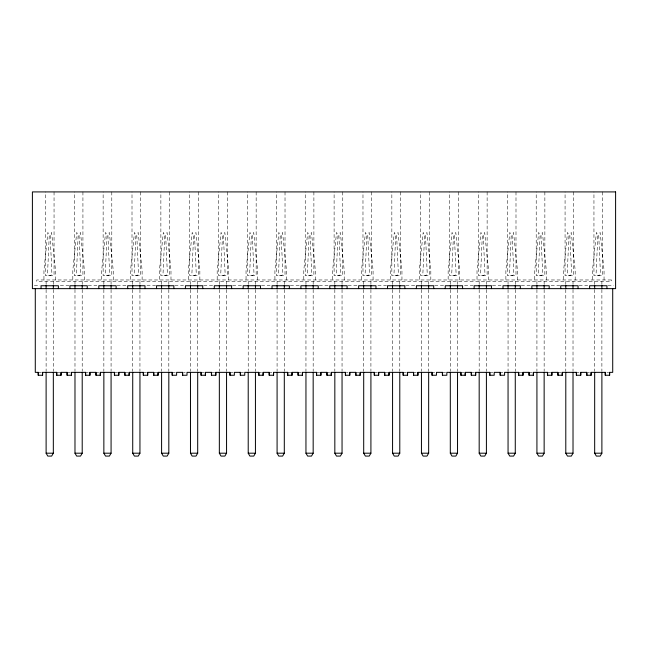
<?xml version="1.0" encoding="UTF-8"?>
<svg xmlns="http://www.w3.org/2000/svg" width="648" height="648" viewBox="0 0 648 648"><rect width="100%" height="100%" fill="white"/><g stroke="black" fill="none" stroke-linecap="round" stroke-linejoin="round"><path stroke-width="0.49" stroke-dasharray="3.24 2.43" d="M34.328 285.744L40.095 285.744M60.313 285.744L68.972 285.744M88.217 285.744L96.876 285.744M117.086 285.744L126.716 285.744M146.926 285.744L155.585 285.744M174.83 285.744L183.489 285.744M203.707 285.744L213.33 285.744M232.575 285.744L242.198 285.744M261.444 285.744L270.111 285.744M290.32 285.744L299.943 285.744M319.189 285.744L328.811 285.744M348.057 285.744L357.68 285.744M377.889 285.744L386.556 285.744M405.802 285.744L415.425 285.744M434.67 285.744L444.293 285.744M464.511 285.744L473.17 285.744M492.415 285.744L501.074 285.744M521.284 285.744L530.915 285.744M551.124 285.744L559.783 285.744M579.029 285.744L587.687 285.744M607.905 285.744L613.672 285.744M38.175 372.357L41.642 372.357M56.651 372.357L60.264 372.357M67.044 372.357L70.656 372.357M85.52 372.357L88.266 372.357M95.92 372.357L98.658 372.357M114.396 372.357L117.855 372.357M124.789 372.357L128.393 372.357M143.265 372.357L146.877 372.357M153.657 372.357L157.27 372.357M172.133 372.357L175.746 372.357M183.538 372.357L185.271 372.357M201.01 372.357L204.476 372.357M211.402 372.357L215.014 372.357M229.878 372.357L233.491 372.357M240.27 372.357L243.883 372.357M258.755 372.357L261.492 372.357M270.151 372.357L271.885 372.357M287.623 372.357L291.09 372.357M298.015 372.357L301.628 372.357M316.491 372.357L320.104 372.357M326.884 372.357L329.63 372.357M346.372 372.357L348.106 372.357M355.76 372.357L359.227 372.357M374.236 372.357L377.849 372.357M384.629 372.357L388.241 372.357M403.105 372.357L406.717 372.357M413.505 372.357L416.243 372.357M432.986 372.357L434.719 372.357M442.373 372.357L445.84 372.357M460.85 372.357L464.462 372.357M471.242 372.357L474.854 372.357M489.718 372.357L493.33 372.357M500.118 372.357L502.856 372.357M518.594 372.357L522.053 372.357M528.987 372.357L532.591 372.357M547.463 372.357L551.075 372.357M557.855 372.357L561.468 372.357M576.331 372.357L579.077 372.357M587.736 372.357L589.469 372.357M606.941 372.357L608.675 372.357M604.049 279.968L604.049 270.354L600.153 232.43L598.712 234.932L600.437 273.375A2.163 2.163 0 0 1 598.274 275.643A2.163 2.163 0 0 1 596.111 273.375L597.845 234.932L596.403 232.43L592.507 270.354L592.507 279.968M602.608 191.913L602.608 275.643L593.949 275.643L593.949 191.913M601.887 281.418L601.887 284.448M601.887 289.502L601.887 371.353M594.67 281.418L594.67 284.448M594.67 289.502L594.67 371.353M575.181 279.968L575.181 270.354L571.285 232.43L569.835 234.932L571.568 273.375A2.163 2.163 0 0 1 569.406 275.643A2.163 2.163 0 0 1 567.243 273.375L568.976 234.932L567.527 232.43L563.63 270.354L563.63 279.968M573.739 191.913L573.739 275.643L565.072 275.643L565.072 191.913M573.018 281.418L573.018 284.448M573.018 289.502L573.018 371.353M565.793 281.418L565.793 284.448M565.793 289.502L565.793 371.353M546.313 279.968L546.313 270.354L542.408 232.43L540.967 234.932L542.7 273.375A2.163 2.163 0 0 1 540.537 275.643A2.163 2.163 0 0 1 538.375 273.375L540.1 234.932L538.658 232.43L534.762 270.354L534.762 279.968M544.863 191.913L544.863 275.643L536.204 275.643L536.204 191.913M544.142 281.418L544.142 284.448M544.142 289.502L544.142 371.353M536.925 281.418L536.925 284.448M536.925 289.502L536.925 371.353M517.436 279.968L517.436 270.354L513.54 232.43L512.098 234.932L513.824 273.375A2.163 2.163 0 0 1 511.661 275.643A2.163 2.163 0 0 1 509.498 273.375L511.232 234.932L509.79 232.43L505.885 270.354L505.885 279.968M515.994 191.913L515.994 275.643L507.335 275.643L507.335 191.913M515.273 281.418L515.273 284.448M515.273 289.502L515.273 371.353M508.056 281.418L508.056 284.448M508.056 289.502L508.056 371.353M488.568 279.968L488.568 270.354L484.672 232.43L483.222 234.932L484.955 273.375A2.163 2.163 0 0 1 482.792 275.643A2.163 2.163 0 0 1 480.63 273.375L482.355 234.932L480.913 232.43L477.017 270.354L477.017 279.968M487.126 191.913L487.126 275.643L478.459 275.643L478.459 191.913M486.405 281.418L486.405 284.448M486.405 289.502L486.405 371.353M479.18 281.418L479.18 284.448M479.18 289.502L479.18 371.353M459.691 279.968L459.691 270.354L455.795 232.43L454.353 234.932L456.087 273.375A2.163 2.163 0 0 1 453.924 275.643A2.163 2.163 0 0 1 451.761 273.375L453.487 234.932L452.045 232.43L448.149 270.354L448.149 279.968M458.249 191.913L458.249 275.643L449.591 275.643L449.591 191.913M457.529 281.418L457.529 284.448M457.529 289.502L457.529 371.353M450.311 281.418L450.311 284.448M450.311 289.502L450.311 371.353M430.823 279.968L430.823 270.354L426.927 232.43L425.485 234.932L427.21 273.375A2.163 2.163 0 0 1 425.048 275.643A2.163 2.163 0 0 1 422.885 273.375L424.618 234.932L423.176 232.43L419.272 270.354L419.272 279.968M429.381 191.913L429.381 275.643L420.722 275.643L420.722 191.913M428.66 281.418L428.66 284.448M428.66 289.502L428.66 371.353M421.443 281.418L421.443 284.448M421.443 289.502L421.443 371.353M401.954 279.968L401.954 270.354L398.058 232.43L396.608 234.932L398.342 273.375A2.163 2.163 0 0 1 396.179 275.643A2.163 2.163 0 0 1 394.016 273.375L395.742 234.932L394.3 232.43L390.404 270.354L390.404 279.968M400.513 191.913L400.513 275.643L391.846 275.643L391.846 191.913M399.784 281.418L399.784 284.448M399.784 289.502L399.784 371.353M392.567 281.418L392.567 284.448M392.567 289.502L392.567 371.353M373.078 279.968L373.078 270.354L369.182 232.43L367.74 234.932L369.473 273.375A2.163 2.163 0 0 1 367.311 275.643A2.163 2.163 0 0 1 365.14 273.375L366.873 234.932L365.432 232.43L361.535 270.354L361.535 279.968M371.636 191.913L371.636 275.643L362.977 275.643L362.977 191.913M370.915 281.418L370.915 284.448M370.915 289.502L370.915 371.353M363.698 281.418L363.698 284.448M363.698 289.502L363.698 371.353M344.209 279.968L344.209 270.354L340.313 232.43L338.872 234.932L340.597 273.375A2.163 2.163 0 0 1 338.434 275.643A2.163 2.163 0 0 1 336.272 273.375L338.005 234.932L336.555 232.43L332.659 270.354L332.659 279.968M342.768 191.913L342.768 275.643L334.109 275.643L334.109 191.913M342.047 281.418L342.047 284.448M342.047 289.502L342.047 371.353M334.83 281.418L334.83 284.448M334.83 289.502L334.83 371.353M315.341 279.968L315.341 270.354L311.445 232.43L309.995 234.932L311.729 273.375A2.163 2.163 0 0 1 309.566 275.643A2.163 2.163 0 0 1 307.403 273.375L309.128 234.932L307.687 232.43L303.791 270.354L303.791 279.968M313.891 191.913L313.891 275.643L305.232 275.643L305.232 191.913M313.17 281.418L313.17 284.448M313.17 289.502L313.17 371.353M305.953 281.418L305.953 284.448M305.953 289.502L305.953 371.353M286.465 279.968L286.465 270.354L282.569 232.43L281.127 234.932L282.86 273.375A2.163 2.163 0 0 1 280.689 275.643A2.163 2.163 0 0 1 278.527 273.375L280.26 234.932L278.818 232.43L274.922 270.354L274.922 279.968M285.023 191.913L285.023 275.643L276.364 275.643L276.364 191.913M284.302 281.418L284.302 284.448M284.302 289.502L284.302 371.353M277.085 281.418L277.085 284.448M277.085 289.502L277.085 371.353M257.596 279.968L257.596 270.354L253.7 232.43L252.258 234.932L253.984 273.375A2.163 2.163 0 0 1 251.821 275.643A2.163 2.163 0 0 1 249.658 273.375L251.392 234.932L249.942 232.43L246.046 270.354L246.046 279.968M256.154 191.913L256.154 275.643L247.487 275.643L247.487 191.913M255.434 281.418L255.434 284.448M255.434 289.502L255.434 371.353M248.216 281.418L248.216 284.448M248.216 289.502L248.216 371.353M228.728 279.968L228.728 270.354L224.824 232.43L223.382 234.932L225.115 273.375A2.163 2.163 0 0 1 222.953 275.643A2.163 2.163 0 0 1 220.79 273.375L222.515 234.932L221.073 232.43L217.177 270.354L217.177 279.968M227.278 191.913L227.278 275.643L218.619 275.643L218.619 191.913M226.557 281.418L226.557 284.448M226.557 289.502L226.557 371.353M219.34 281.418L219.34 284.448M219.34 289.502L219.34 371.353M199.851 279.968L199.851 270.354L195.955 232.43L194.513 234.932L196.239 273.375A2.163 2.163 0 0 1 194.076 275.643A2.163 2.163 0 0 1 191.913 273.375L193.647 234.932L192.205 232.43L188.309 270.354L188.309 279.968M198.41 191.913L198.41 275.643L189.751 275.643L189.751 191.913M197.689 281.418L197.689 284.448M197.689 289.502L197.689 371.353M190.472 281.418L190.472 284.448M190.472 289.502L190.472 371.353M170.983 279.968L170.983 270.354L167.087 232.43L165.645 234.932L167.37 273.375A2.163 2.163 0 0 1 165.208 275.643A2.163 2.163 0 0 1 163.045 273.375L164.778 234.932L163.328 232.43L159.432 270.354L159.432 279.968M169.541 191.913L169.541 275.643L160.874 275.643L160.874 191.913M168.82 281.418L168.82 284.448M168.82 289.502L168.82 371.353M161.595 281.418L161.595 284.448M161.595 289.502L161.595 371.353M142.114 279.968L142.114 270.354L138.21 232.43L136.769 234.932L138.502 273.375A2.163 2.163 0 0 1 136.339 275.643A2.163 2.163 0 0 1 134.177 273.375L135.902 234.932L134.46 232.43L130.564 270.354L130.564 279.968M140.665 191.913L140.665 275.643L132.006 275.643L132.006 191.913M139.944 281.418L139.944 284.448M139.944 289.502L139.944 371.353M132.727 281.418L132.727 284.448M132.727 289.502L132.727 371.353M113.238 279.968L113.238 270.354L109.342 232.43L107.9 234.932L109.625 273.375A2.163 2.163 0 0 1 107.463 275.643A2.163 2.163 0 0 1 105.3 273.375L107.033 234.932L105.592 232.43L101.687 270.354L101.687 279.968M111.796 191.913L111.796 275.643L103.137 275.643L103.137 191.913M111.075 281.418L111.075 284.448M111.075 289.502L111.075 371.353M103.858 281.418L103.858 284.448M103.858 289.502L103.858 371.353M84.37 279.968L84.37 270.354L80.474 232.43L79.024 234.932L80.757 273.375A2.163 2.163 0 0 1 78.594 275.643A2.163 2.163 0 0 1 76.432 273.375L78.165 234.932L76.715 232.43L72.819 270.354L72.819 279.968M82.928 191.913L82.928 275.643L74.261 275.643L74.261 191.913M82.207 281.418L82.207 284.448M82.207 289.502L82.207 371.353M74.982 281.418L74.982 284.448M74.982 289.502L74.982 371.353M55.493 279.968L55.493 270.354L51.597 232.43L50.155 234.932L51.889 273.375A2.163 2.163 0 0 1 49.726 275.643A2.163 2.163 0 0 1 47.563 273.375L49.289 234.932L47.847 232.43L43.951 270.354L43.951 279.968M54.051 191.913L54.051 275.643L45.392 275.643L45.392 191.913M53.33 281.418L53.33 284.448M53.33 289.502L53.33 371.353M46.113 281.418L46.113 284.448M46.113 289.502L46.113 371.353M611.267 279.968L36.734 279.968L36.734 281.418L611.267 281.418L611.267 279.968"/><path stroke-width="0.97" d="M53.33 372.357L53.33 453.195L51.662 456.087L47.782 456.087L46.113 453.195L46.113 372.357M82.207 372.357L82.207 453.195L80.538 456.087L76.65 456.087L74.982 453.195L74.982 372.357M111.075 372.357L111.075 453.195L109.407 456.087L105.527 456.087L103.858 453.195L103.858 372.357M139.944 372.357L139.944 453.195L138.275 456.087L134.395 456.087L132.727 453.195L132.727 372.357M168.82 372.357L168.82 453.195L167.152 456.087L163.264 456.087L161.595 453.195L161.595 372.357M197.689 372.357L197.689 453.195L196.02 456.087L192.14 456.087L190.472 453.195L190.472 372.357M226.557 372.357L226.557 453.195L224.897 456.087L221.009 456.087L219.34 453.195L219.34 372.357M255.434 372.357L255.434 453.195L253.765 456.087L249.877 456.087L248.216 453.195L248.216 372.357M284.302 372.357L284.302 453.195L282.633 456.087L278.753 456.087L277.085 453.195L277.085 372.357M313.17 372.357L313.17 453.195L311.51 456.087L307.622 456.087L305.953 453.195L305.953 372.357M342.047 372.357L342.047 453.195L340.378 456.087L336.49 456.087L334.83 453.195L334.83 372.357M370.915 372.357L370.915 453.195L369.247 456.087L365.367 456.087L363.698 453.195L363.698 372.357M399.784 372.357L399.784 453.195L398.123 456.087L394.235 456.087L392.567 453.195L392.567 372.357M428.66 372.357L428.66 453.195L426.992 456.087L423.104 456.087L421.443 453.195L421.443 372.357M457.529 372.357L457.529 453.195L455.86 456.087L451.98 456.087L450.311 453.195L450.311 372.357M486.405 372.357L486.405 453.195L484.736 456.087L480.848 456.087L479.18 453.195L479.18 372.357M515.273 372.357L515.273 453.195L513.605 456.087L509.725 456.087L508.056 453.195L508.056 372.357M544.142 372.357L544.142 453.195L542.473 456.087L538.593 456.087L536.925 453.195L536.925 372.357M573.018 372.357L573.018 453.195L571.35 456.087L567.462 456.087L565.793 453.195L565.793 372.357M601.887 372.357L601.887 453.195L600.218 456.087L596.338 456.087L594.67 453.195L594.67 372.357M46.113 453.195L53.33 453.195M74.982 453.195L82.207 453.195M103.858 453.195L111.075 453.195M132.727 453.195L139.944 453.195M161.595 453.195L168.82 453.195M190.472 453.195L197.689 453.195M219.34 453.195L226.557 453.195M248.216 453.195L255.434 453.195M277.085 453.195L284.302 453.195M305.953 453.195L313.17 453.195M334.83 453.195L342.047 453.195M363.698 453.195L370.915 453.195M392.567 453.195L399.784 453.195M421.443 453.195L428.66 453.195M450.311 453.195L457.529 453.195M479.18 453.195L486.405 453.195M508.056 453.195L515.273 453.195M536.925 453.195L544.142 453.195M565.793 453.195L573.018 453.195M594.67 453.195L601.887 453.195M612.716 288.635L612.716 372.357L609.679 372.357L609.679 375.249L605.208 375.249L605.208 372.357M609.533 372.357L609.533 375.249M606.941 288.635L606.941 285.744L589.615 285.744L589.615 288.635M605.354 375.249L605.354 372.357L591.203 372.357L591.203 375.249L586.732 375.249L586.732 372.357M601.887 285.46L601.887 288.49M594.67 285.46L594.67 288.49M591.057 372.357L591.057 375.249M586.869 375.249L586.869 372.357L580.811 372.357L580.811 375.249L576.331 375.249L576.331 372.357M580.665 372.357L580.665 375.249M578.065 288.635L578.065 285.744L560.747 285.744L560.747 288.635M576.477 375.249L576.477 372.357L562.334 372.357L562.334 375.249L557.855 375.249L557.855 372.357M573.018 285.46L573.018 288.49M565.793 285.46L565.793 288.49M562.189 372.357L562.189 375.249M558.001 375.249L558.001 372.357L551.942 372.357L551.942 375.249L547.463 375.249L547.463 372.357M551.796 372.357L551.796 375.249M549.196 288.635L549.196 285.744L531.87 285.744L531.87 288.635M547.609 375.249L547.609 372.357L533.458 372.357L533.458 375.249L528.987 375.249L528.987 372.357M544.142 285.46L544.142 288.49M536.925 285.46L536.925 288.49M533.32 372.357L533.32 375.249M529.133 375.249L529.133 372.357L523.066 372.357L523.066 375.249L518.594 375.249L518.594 372.357M522.92 372.357L522.92 375.249M520.328 288.635L520.328 285.744L503.002 285.744L503.002 288.635M518.74 375.249L518.74 372.357L504.59 372.357L504.59 375.249L500.118 375.249L500.118 372.357M515.273 285.46L515.273 288.49M508.056 285.46L508.056 288.49M500.256 375.249L500.256 372.357L494.197 372.357L494.197 375.249L489.718 375.249L489.718 372.357M491.451 288.635L491.451 285.744L474.134 285.744L474.134 288.635M489.864 375.249L489.864 372.357L475.721 372.357L475.721 375.249L471.242 375.249L471.242 372.357M486.405 285.46L486.405 288.49M479.18 285.46L479.18 288.49M475.575 372.357L475.575 375.249M471.388 375.249L471.388 372.357L465.329 372.357L465.329 375.249L460.85 375.249L460.85 372.357M465.183 372.357L465.183 375.249M462.583 288.635L462.583 285.744L445.257 285.744L445.257 288.635M460.995 375.249L460.995 372.357L446.845 372.357L446.845 375.249L442.373 375.249L442.373 372.357M457.529 285.46L457.529 288.49M450.311 285.46L450.311 288.49M442.519 375.249L442.519 372.357L436.452 372.357L436.452 375.249L431.981 375.249L431.981 372.357M433.715 288.635L433.715 285.744L416.389 285.744L416.389 288.635M432.127 375.249L432.127 372.357L417.976 372.357L417.976 375.249L413.505 375.249L413.505 372.357M428.66 285.46L428.66 288.49M421.443 285.46L421.443 288.49M417.83 372.357L417.83 375.249M413.643 375.249L413.643 372.357L407.584 372.357L407.584 375.249L403.105 375.249L403.105 372.357M407.438 372.357L407.438 375.249M404.838 288.635L404.838 285.744L387.52 285.744L387.52 288.635M403.25 375.249L403.25 372.357L389.108 372.357L389.108 375.249L384.629 375.249L384.629 372.357M399.784 285.46L399.784 288.49M392.567 285.46L392.567 288.49M388.962 372.357L388.962 375.249M384.774 375.249L384.774 372.357L378.707 372.357L378.707 375.249L374.236 375.249L374.236 372.357M378.57 372.357L378.57 375.249M375.97 288.635L375.97 285.744L358.644 285.744L358.644 288.635M374.382 375.249L374.382 372.357L360.231 372.357L360.231 375.249L355.76 375.249L355.76 372.357M370.915 285.46L370.915 288.49M363.698 285.46L363.698 288.49M360.086 372.357L360.086 375.249M355.906 375.249L355.906 372.357L349.839 372.357L349.839 375.249L345.368 375.249L345.368 372.357M349.693 372.357L349.693 375.249M347.093 288.635L347.093 285.744L329.775 285.744L329.775 288.635M345.506 375.249L345.506 372.357L331.363 372.357L331.363 375.249L326.884 375.249L326.884 372.357M342.047 285.46L342.047 288.49M334.83 285.46L334.83 288.49M331.217 372.357L331.217 375.249M327.029 375.249L327.029 372.357L320.971 372.357L320.971 375.249L316.491 375.249L316.491 372.357M320.825 372.357L320.825 375.249M318.225 288.635L318.225 285.744L300.907 285.744L300.907 288.635M316.637 375.249L316.637 372.357L302.495 372.357L302.495 375.249L298.015 375.249L298.015 372.357M313.17 285.46L313.17 288.49M305.953 285.46L305.953 288.49M302.349 372.357L302.349 375.249M298.161 375.249L298.161 372.357L292.094 372.357L292.094 375.249L287.623 375.249L287.623 372.357M291.956 372.357L291.956 375.249M289.356 288.635L289.356 285.744L272.03 285.744L272.03 288.635M287.769 375.249L287.769 372.357L273.618 372.357L273.618 375.249L269.147 375.249L269.147 372.357M284.302 285.46L284.302 288.49M277.085 285.46L277.085 288.49M273.472 372.357L273.472 375.249M269.293 375.249L269.293 372.357L263.226 372.357L263.226 375.249L258.755 375.249L258.755 372.357M263.08 372.357L263.08 375.249M260.48 288.635L260.48 285.744L243.162 285.744L243.162 288.635M258.892 375.249L258.892 372.357L244.75 372.357L244.75 375.249L240.27 375.249L240.27 372.357M255.434 285.46L255.434 288.49M248.216 285.46L248.216 288.49M240.416 375.249L240.416 372.357L234.357 372.357L234.357 375.249L229.878 375.249L229.878 372.357M231.611 288.635L231.611 285.744L214.286 285.744L214.286 288.635M230.024 375.249L230.024 372.357L215.873 372.357L215.873 375.249L211.402 375.249L211.402 372.357M226.557 285.46L226.557 288.49M219.34 285.46L219.34 288.49M215.735 372.357L215.735 375.249M211.548 375.249L211.548 372.357L205.481 372.357L205.481 375.249L201.01 375.249L201.01 372.357M205.335 372.357L205.335 375.249M202.743 288.635L202.743 285.744L185.417 285.744L185.417 288.635M201.155 375.249L201.155 372.357L187.005 372.357L187.005 375.249L182.534 375.249L182.534 372.357M197.689 285.46L197.689 288.49M190.472 285.46L190.472 288.49M182.671 375.249L182.671 372.357L176.612 372.357L176.612 375.249L172.133 375.249L172.133 372.357M173.867 288.635L173.867 285.744L156.549 285.744L156.549 288.635M172.279 375.249L172.279 372.357L158.136 372.357L158.136 375.249L153.657 375.249L153.657 372.357M168.82 285.46L168.82 288.49M161.595 285.46L161.595 288.49M157.991 372.357L157.991 375.249M153.803 375.249L153.803 372.357L147.744 372.357L147.744 375.249L143.265 375.249L143.265 372.357M147.598 372.357L147.598 375.249M144.998 288.635L144.998 285.744L127.672 285.744L127.672 288.635M143.411 375.249L143.411 372.357L129.26 372.357L129.26 375.249L124.789 375.249L124.789 372.357M139.944 285.46L139.944 288.49M132.727 285.46L132.727 288.49M129.122 372.357L129.122 375.249M124.934 375.249L124.934 372.357L118.868 372.357L118.868 375.249L114.396 375.249L114.396 372.357M118.722 372.357L118.722 375.249M116.13 288.635L116.13 285.744L98.804 285.744L98.804 288.635M114.542 375.249L114.542 372.357L100.391 372.357L100.391 375.249L95.92 375.249L95.92 372.357M111.075 285.46L111.075 288.49M103.858 285.46L103.858 288.49M100.246 372.357L100.246 375.249M96.058 375.249L96.058 372.357L89.999 372.357L89.999 375.249L85.52 375.249L85.52 372.357M89.853 372.357L89.853 375.249M87.253 288.635L87.253 285.744L69.935 285.744L69.935 288.635M85.666 375.249L85.666 372.357L71.523 372.357L71.523 375.249L67.044 375.249L67.044 372.357M82.207 285.46L82.207 288.49M74.982 285.46L74.982 288.49M71.377 372.357L71.377 375.249M67.19 375.249L67.19 372.357L61.131 372.357L61.131 375.249L56.651 375.249L56.651 372.357M60.985 372.357L60.985 375.249M58.385 288.635L58.385 285.744L41.059 285.744L41.059 288.635M56.797 375.249L56.797 372.357L42.647 372.357L42.647 375.249L38.175 375.249L38.175 372.357M53.33 285.46L53.33 288.49M46.113 285.46L46.113 288.49M42.509 372.357L42.509 375.249M38.321 375.249L38.321 372.357L35.284 372.357L35.284 288.635M615.6 191.913L32.4 191.913L32.4 288.635L615.6 288.635L615.6 191.913"/></g></svg>
